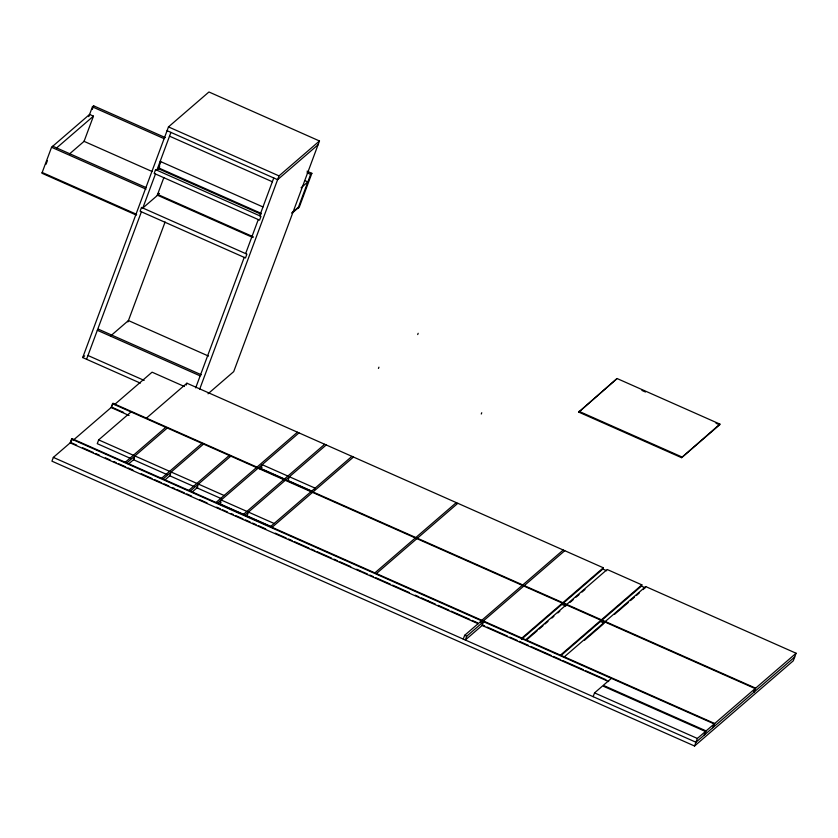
<?xml version="1.0" encoding="UTF-8"?>
<svg xmlns="http://www.w3.org/2000/svg" width="838" height="838" viewBox="0 0 838 838"><rect width="100%" height="100%" fill="white"/><g stroke="black" fill="none" stroke-linecap="round" stroke-linejoin="round"><path stroke-width="1.26" d="M69.544 153.899L84.072 141.35L93.447 116.147L89.593 114.429L51.558 147.268L41.9 173.225L136.353 215.094M46.069 164.227L47.41 160.624M88.786 116.597L92.41 106.866L93.626 105.818L165.358 137.621M92.264 109.474L93.626 105.818M140.355 383.123L82.7 357.564L168.48 126.905L208.945 91.981L319.477 140.973L233.697 371.632L208.034 393.787M86.555 359.272L141.402 211.805M155.459 173.99L142.806 208.023L157.607 195.244M170.931 132.394L156.874 170.208L158.843 168.501M160.781 161.891L158.267 168.658L261.089 214.224M71.115 442.055L53.339 457.391L51.935 461.172L694.555 746.019L793.282 660.805L796.1 653.242L645.731 586.59L605.266 621.513M252.961 237.552L157.324 195.149L163.85 177.593M713.274 727.29L714.688 723.508L72.068 438.662L71.586 439.081L70.172 442.862L478.247 623.744M71.01 441.5L72.068 438.662M127.931 321.918L165.096 221.976M131.042 411.95L98.664 439.887L97.26 443.669L130.77 458.522M754.231 691.947L755.635 688.166L113.015 403.319L112.533 403.738L111.129 407.519L129.073 415.48M113.015 403.319L111.611 407.1L73.095 440.348M186.193 385.103L186.905 383.207L603.318 567.787L602.847 569.054L562.382 603.978M195.694 387.868L244.214 257.381M245.628 253.6L258.282 219.566M259.686 215.785L273.754 177.97M199.612 389.387L279.012 175.896L319.477 140.973M311.862 173.319L310.647 174.367L297.993 208.4L299.197 207.353L311.862 173.319L307.075 171.203M314.397 490.031L315.098 488.135L289.393 476.749L287.989 480.53L312.522 491.403M378.451 368.437L378.923 367.18M417.701 334.561L418.172 333.294M481.274 414.014L481.745 412.746M463.246 639.09L464.661 635.309L481.494 620.78L480.792 622.676M466.714 636.22L465.31 640.002L482.143 625.473L483.547 621.691L466.714 636.22L464.661 635.309M578.754 412.107L617.072 378.525L719.894 424.101L719.612 424.856L681.577 457.684L578.754 412.107L617.072 378.525M521.435 639.321L561.9 604.397L562.361 603.13L521.896 638.064M560.978 655.557L600.448 621.482L600.919 620.225L560.454 655.148M681.577 457.684L719.894 424.101M593.136 696.671L594.551 692.89L602.637 685.903L705.46 731.48L704.056 735.261M601.925 620.214L641.405 586.139L641.877 584.882L607.173 569.494L566.708 604.428M643.28 589.554L645.731 586.59M694.555 746.019L697.363 738.456L705.46 731.48M704.695 734.696L706.109 730.914L796.1 653.242M712.792 727.709L714.196 723.927L71.586 439.081M753.739 692.366L755.153 688.585L112.533 403.738M56.628 147.928L93.447 116.147M159.765 166.846L158.55 167.893L261.372 213.47M158.811 193.348L157.596 194.395L253.244 236.787M157.324 195.149L159.272 193.473M318.073 144.754L277.608 179.678L167.076 130.686M82.7 357.564L84.669 355.867M110.658 335.902L128.424 320.566L208.526 356.077M301.051 187.785L307.829 181.93L304.938 180.652M291.634 213.03L298.454 207.143M292.326 212.946L298.171 207.897M114.555 404.565L152.076 372.177L184.391 386.496M146.43 418.131L186.905 383.207M125.281 462.251L165.746 427.328M126.821 462.932L167.286 428.009M128.371 464.158L134.3 459.046M161.524 478.32L201.989 443.396M163.064 479.001L203.529 444.077M164.615 480.226L170.543 475.115M188.77 490.398L229.235 455.474M190.31 491.078L230.775 456.155M191.86 492.304L197.789 487.192M216.015 502.475L256.48 467.552M256.962 467.133L297.427 432.199M217.555 503.156L258.02 468.233M258.502 467.814L298.977 432.89M219.106 504.382L221.085 502.674M260.063 469.039L262.032 467.332M243.261 514.553L283.726 479.629M284.208 479.21L324.673 444.276M244.801 515.234L285.266 480.31M285.758 479.891L326.223 444.968M270.506 526.631L310.971 491.707M311.464 491.288L351.929 456.354M272.046 527.312L312.511 492.388M313.003 491.969L353.468 457.045M374.869 572.888L415.334 537.965M415.816 537.546L456.281 502.622M376.409 573.569L416.874 538.645M417.366 538.226L457.831 503.303M481.798 620.288L522.263 585.364M522.755 584.945L563.22 550.011M483.337 620.968L523.802 586.045M524.295 585.626L564.76 550.702M562.853 602.711L603.318 567.787M525.751 639.771L566.216 604.847M527.259 639.321L537.127 630.805M539.106 629.108L543.055 625.693M545.025 623.996L547.989 621.44M551.938 618.025L553.908 616.328M557.857 612.913L559.826 611.216M570.186 602.281L573.15 599.725M576.104 597.169L579.068 594.613M582.033 592.057L584.987 589.502M601.412 619.806L641.877 584.882M564.309 656.856L604.774 621.932M584.568 640.232L603.318 624.048M614.663 614.254L628.479 602.333M630.459 600.626L634.397 597.222M636.377 595.514L639.342 592.958M611.384 678.361L603.287 685.337L706.109 730.914M794.696 657.023L695.959 742.238L53.339 457.391M307.054 172.775L310.647 174.367M168.48 126.905L279.012 175.896M169.527 136.175L272.35 181.752M92.41 106.866L164.143 138.668M160.152 161.378L262.975 206.955M83.81 141.234L151.95 171.444M641.898 390.414L645.48 391.995M716.019 423.263L719.612 424.856M52.773 146.221L146.022 187.555M51.558 147.268L146.011 189.126M42.183 172.471L136.636 214.339M579.037 411.353L681.849 456.93M201.371 374.816L98.549 329.24L97.334 330.287L200.156 375.864M602.847 569.054L606.702 570.762M641.405 586.139L645.26 587.847M87.959 355.49L144.157 380.4M287.853 476.057L262.147 464.671L260.744 468.452L285.276 479.326M561.9 604.397L565.755 606.104M600.448 621.482L604.313 623.189M112.805 407.635L123.584 412.411M98.664 439.887L133.368 455.264M169.611 471.333L134.908 455.956L133.504 459.727L167.013 474.58M196.857 483.411L171.151 472.014L169.747 475.795L194.29 486.669M224.102 495.488L198.407 484.092L196.993 487.873L221.536 498.746M246.906 511.41L221.201 500.014L219.797 503.795L244.329 514.668M274.152 523.488L248.446 512.091L247.042 515.873L271.575 526.746M71.859 442.977L76.646 445.104M82.627 447.754L93.395 452.53M95.794 453.588L99.387 455.181M105.368 457.831L110.155 459.957M113.738 461.539L116.136 462.607M118.525 463.665L125.71 466.85M128.099 467.908L132.886 470.034M141.266 473.742L152.034 478.519M154.433 479.577L161.661 482.782M164.007 483.819L168.794 485.946M172.377 487.538L174.775 488.596M177.164 489.654L184.35 492.838M186.738 493.896L191.525 496.023M199.905 499.731L207.08 502.915M216.654 507.158L220.247 508.75M222.636 509.818L227.423 511.934M231.016 513.526L233.414 514.584M235.803 515.653L242.978 518.827M245.377 519.895L250.164 522.011M252.552 523.08L256.145 524.661M258.544 525.73L265.719 528.914M275.293 533.157L280.206 535.335M281.275 535.807L286.187 537.986M288.461 538.991L292.169 540.636M294.442 541.641L308.897 548.052M311.191 549.068L314.879 550.702M317.173 551.718L331.534 558.087M333.933 559.145L337.599 560.769M339.914 561.795L350.745 566.603M356.663 569.222L361.503 571.369M362.655 571.872L367.484 574.02M369.83 575.057L373.465 576.67M375.812 577.707L390.403 584.17M392.572 585.134L409.342 592.571M415.26 595.2L418.895 596.803M421.189 597.819L428.291 600.972M428.469 601.045L435.393 604.125M438.044 605.298L442.831 607.414M443.69 607.791L448.812 610.064M451.2 611.132L456.71 613.573M457.192 613.783L469.741 619.345M472.108 620.392L477.534 622.802M482.321 624.918L484.71 625.976M487.108 627.044L501.47 633.402M502.203 633.738L507.451 636.063M509.839 637.121L517.025 640.305M519.413 641.363L524.2 643.49M524.86 643.783L528.443 645.365M530.831 646.423L545.14 652.76M545.748 653.032L551.1 655.41M553.489 656.468L560.643 659.632M563.021 660.69L567.797 662.806M568.478 663.109L575.664 666.294M576.146 666.503L583.3 669.677M585.678 670.735L590.455 672.851M591.219 673.186L598.395 676.371M598.803 676.549L605.958 679.723M481.829 625.337L608.681 681.566M594.551 692.89L697.363 738.456M141.517 207.447L140.114 211.228L245.503 257.947L246.906 254.165L141.517 207.447M155.585 169.632L154.182 173.414L259.571 220.132L260.974 216.351L155.585 169.632"/></g></svg>
